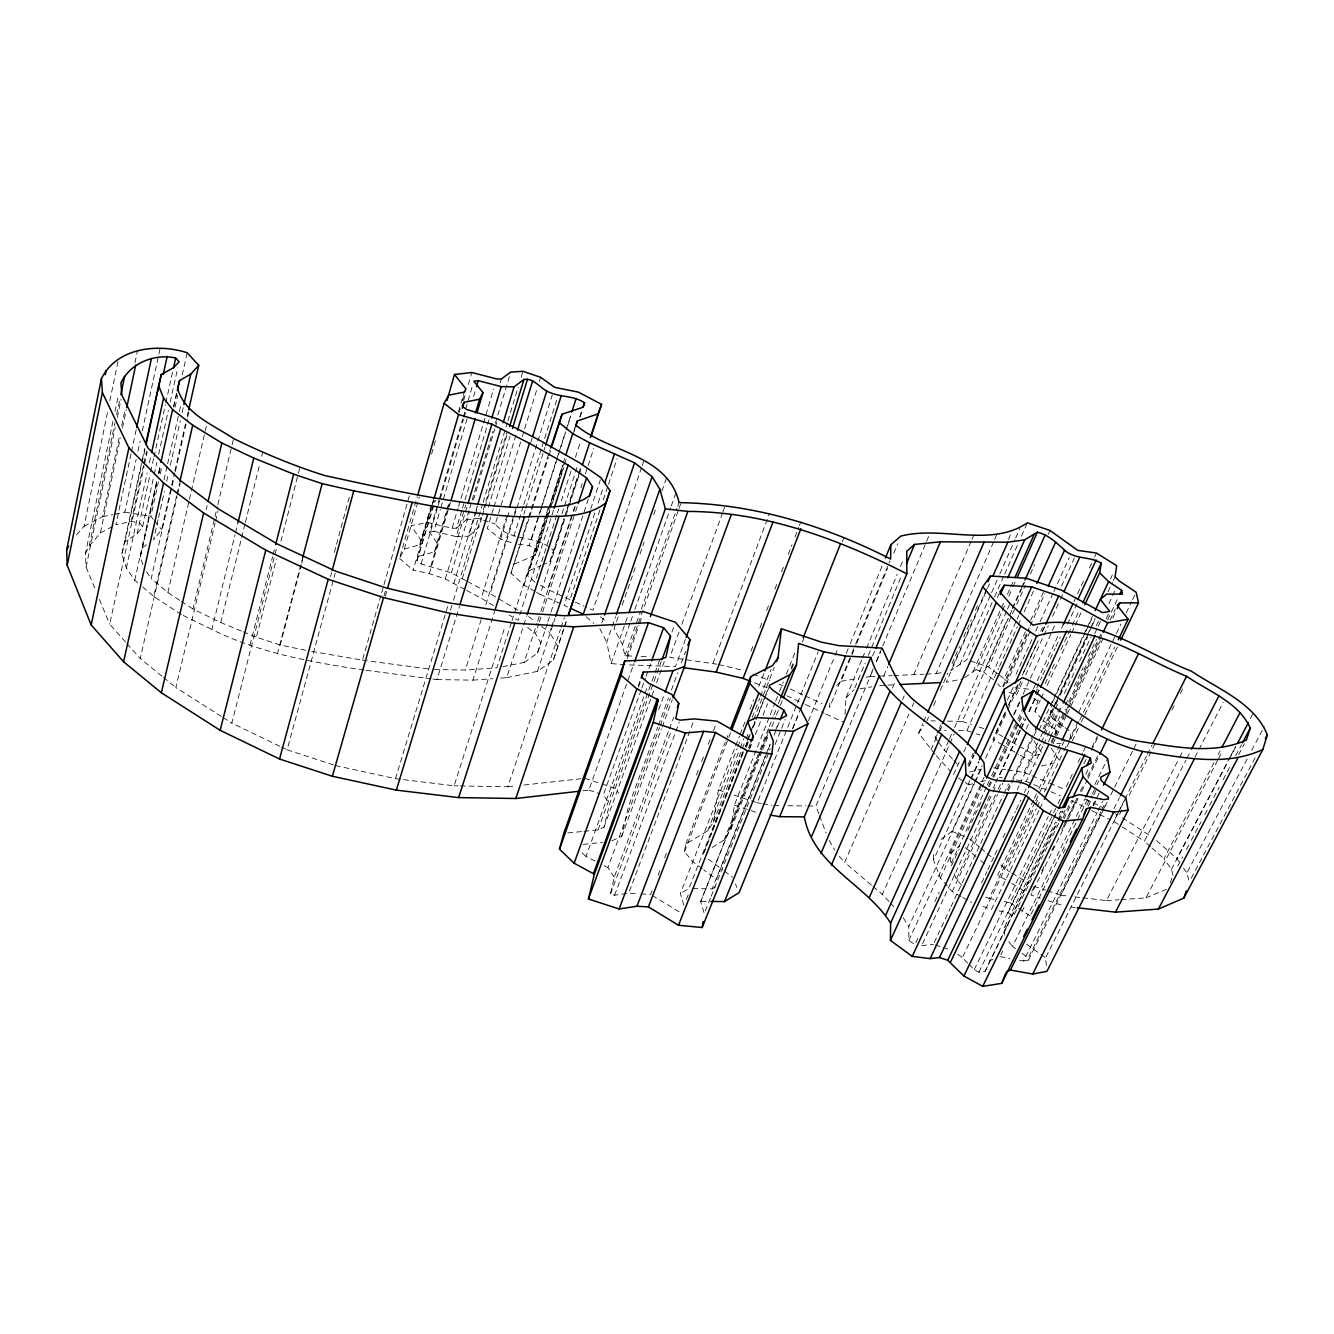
<?xml version="1.0" encoding="UTF-8"?>
<svg xmlns="http://www.w3.org/2000/svg" width="1334" height="1334" viewBox="0 0 1334 1334"><rect width="100%" height="100%" fill="white"/><g stroke="black" fill="none" stroke-linecap="round" stroke-linejoin="round"><path stroke-width="0.75" stroke-dasharray="5 3.75" d="M845.089 714.44L845.956 697.832L861.747 659.78M829.865 703.301L829.615 707.287L851.009 655.311M712.139 847.39L724.129 839.97L731.099 828.931L734.384 805.152L769.551 716.558M702.234 868.734L692.813 861.714L684.442 851.692L685.743 844.088L707.72 830.815L713.473 821.977L718.392 789.945L734.901 747.74M703.351 854.06L744.455 748.824M1063.481 726.53L1054.093 719.693L1049.975 715.107L1051.676 706.22M76.472 534.934L84.042 526.246L107.804 410.889M109.888 400.767L118.226 360.297M1041.904 719.193L1035.001 711.456L1038.986 696.915M94.731 588.011L86.076 567.05L85.443 553.643L113.29 419.61M114.991 411.472L118.359 395.231M85.443 553.643L89.261 546.023L114.941 422.828M116.608 414.741L119.977 398.583M86.076 567.05L115.191 427.547M117.292 417.442L121.094 399.25M84.042 526.246L102.585 516.725L119.61 435.701M121.744 425.579L125.146 409.371M134.934 362.798L137.502 350.642M89.261 546.023L100.383 532.883L120.377 437.869M122.511 427.764L126.346 409.571M131.032 453.827L115.858 524.762L131.232 521.494L139.453 522.811L142.655 526.813L137.085 533.7L124.896 541.938L121.828 554.11L126.363 567.967L134.751 580.24L141.087 585.626M131.466 451.809L136.235 429.515M114.707 514.207L124.812 512.123L136.185 459.33M137.936 451.192L140.137 441.054M142.321 430.899L160.263 347.64M121.828 554.11L144.772 448.374M124.896 541.938L141.537 465.283M141.971 463.265L145.039 449.158M131.232 521.494L143.505 465.132M143.939 463.115L146.573 451.042M125.613 642.104L109.688 624.195L144.072 466.333M144.522 464.315L147.157 452.176M126.363 567.967L147.174 472.903M149.391 462.798L151.159 454.711M137.085 533.7L150.192 473.987M150.625 471.953L153.76 457.712M153.994 456.778L165.383 404.819M165.833 402.785L172.686 371.752M142.655 526.813L153.76 476.488M154.194 474.487L156.862 462.414M158.646 454.36L168.417 410.088M170.202 402.034L177.755 367.817M134.751 580.24L156.828 480.69M158.629 472.569L160.43 464.432M142.921 564.615L140.303 556.895L156.928 481.958M158.729 473.853L160.53 465.749M173.553 407.02L177.605 388.794M140.303 556.895L157.212 481.19M159.013 473.136L160.797 465.082M173.754 406.703L176.872 392.613M153.227 519.276L150.825 516.308L158.463 481.974M160.247 473.903L161.597 467.85M175.054 407.27L177.755 395.147M182.241 374.954L187.177 352.743M164.032 479.94L167.184 465.849M167.634 463.848L178.873 413.54M179.323 411.522L181.124 403.468M158.079 519.76L153.543 539.987L161.631 529.648L171.252 487.043M158.529 517.742L164.415 491.462M166.683 481.357L168.501 473.27M170.318 465.182L180.29 420.71M182.091 412.623L183.458 406.553M611.906 840.82L621.744 836.335L628.431 806.636L657.779 727.03M626.663 893.446L614.607 895.231L610.505 893.897L614.257 877.105L668.651 730.799M171.719 485.026L174.454 472.853M174.921 470.819L185.443 424.162M187.277 416.041L188.194 411.989M179.59 600.25L167.867 592.596L151.192 578.506L171.719 487.627M172.186 485.609L173.553 479.556M175.371 471.469L187.227 418.959M187.694 416.942L189.511 408.871M181.424 614.574L153.76 596.415L176.672 495.698M177.139 493.68L179.423 483.608M161.914 676.188L140.22 658.512L177.005 496.965M177.472 494.947L180.223 482.825M167.867 592.596L188.928 501.451M189.395 499.416L207.17 422.444M206.17 509.621L207.12 505.569M241.354 631.032L220.71 622.561L192.98 609.004L214.491 518.759M214.957 516.758L217.359 506.737M217.826 504.719L231.682 446.573M232.166 444.572L233.6 438.553M221.327 716.441L175.855 687.544L215.141 523.028M215.624 521.01L218.009 510.989M583.942 831.332L598.049 829.931L603.985 827.263L609.655 803.752L661.297 661.347M364.115 670.052C311.989 662.298 259.563 653.093 211.889 629.498L235.051 534.701M235.551 532.683L238.019 522.594M220.71 622.561L244.906 524.362M245.389 522.361L259.696 464.249M261.681 456.228L262.665 452.226M249.992 645.139L272.603 556.628M273.103 554.611L275.171 546.573M279.74 746.223L231.816 723.111L277.072 546.156M305.769 650.292L280.223 645.022L256.361 637.185L276.355 559.213M280.974 541.22L297.882 475.254M298.399 473.253L299.933 467.267M277.322 654.127L302.635 557.862M280.223 645.022L301.201 565.283M301.717 563.282L302.768 559.296M334.367 552.343L335.985 546.323M336.535 544.305L350.108 494.13M330.498 576.605L331.582 572.603M333.517 764.932L287.11 749.791L335.184 573.22M311.789 651.409L362.431 660.18L381.14 594.664M381.707 592.68L383.408 586.727M383.975 584.726L410.055 493.397M384.009 595.948L385.726 589.962M385.293 596.215L386.993 590.228M400.1 556.378L417.242 496.732M400.333 556.812L404.335 549.074L419.31 497.115M431.599 454.044L435.601 440.12M404.335 549.074L419.726 544.756L431.299 505.102M458.479 411.906L464.265 392.079M419.726 544.756L431.949 505.519M432.533 503.552L433.683 499.6M459.063 412.606L460.213 408.654M462.531 400.75L465.416 390.862M464.766 589.395L445.323 578.956L429.348 573.653L413.156 570.135L433.533 500.333M465.766 580.59L451.376 572.886L421.06 563.915L417.008 560.447L434.434 500.517M463.648 400.517L465.399 394.514M468.317 384.525L471.819 372.519M417.008 560.447L435.484 500.233M419.126 556.195L434.417 551.809L438.052 544.289L429.581 532.099L438.886 500.333M439.47 498.349L462.748 418.926M463.332 416.942L465.082 410.972M465.666 408.988L472.653 385.159M421.06 563.915L439.67 500.517M440.253 498.532L463.498 419.293M464.082 417.309L465.833 411.356M429.581 532.099L433.917 531.282L440.337 509.471M440.92 507.504L467.15 418.326M473.57 396.531L475.888 388.611M434.417 551.809L449.074 502.251M430.849 566.066L447.24 510.689M447.824 508.704L449.591 502.768M429.348 573.653L450.475 502.368M421.561 541.104L410.972 525.663L428.014 522.528L452.059 528.297L458.012 508.387M458.596 506.386L460.38 500.417M460.98 498.432L493.68 388.894M452.059 528.297L456.528 528.164L461.881 510.272M462.481 508.287L489.295 418.809M500.017 383.008L501.217 379.039M433.917 531.282L456.195 536.601L465.683 505.036M445.323 578.956L467.4 505.519M456.528 528.164L466.216 519.843L469.184 509.988M469.785 508.021L471.569 502.118M472.153 500.133L492.946 431.182M495.331 423.295L510.772 372.069M451.376 572.886L469.251 513.69M473.42 499.883L494.847 428.848M495.448 426.88L497.232 420.96M453.81 583.525L475.471 512.056M476.071 510.072L477.289 506.103M456.195 536.601L468.751 536.201L477.822 506.336M335.451 765.566L395.464 778.656L448.207 604.819M450.458 610.138L452.876 602.218M453.477 600.25L482.474 504.419M483.091 502.434L507.27 422.978M507.87 420.977L518.159 387.21M521.177 377.272L522.995 371.319M462.281 578.723L480.94 517.542M483.342 509.655L506.82 432.683M481.824 517.492L478.806 527.364L468.751 536.201M482.424 515.524L507.103 434.667M488.344 507.203L510.038 436.318M432.95 679.073L437.002 679.59L459.53 606.086M493.313 508.871L487.26 528.547L500.617 539.103L514.54 543.738M493.913 506.903L516.908 432.116M542.404 564.966L549.891 561.714L553.793 550.892C535.784 533.183 511.139 543.338 495.264 524.012L521.611 438.753M522.228 436.768L524.062 430.815M524.679 428.831L536.935 389.178M539.386 381.257L540.62 377.289M493.48 605.586L481.19 598.232L507.17 514.807M500.617 539.103L506.77 519.36M507.387 517.392L509.838 509.488M530.749 442.404L531.983 438.452M434.467 669.518L465.366 670.052L482.124 616.525M485.859 604.619L513.79 515.391M514.407 513.407L516.275 507.47M518.092 610.338L490.128 593.63L552.176 395.281M513.857 536.235L523.245 506.42M523.862 504.435L541.371 448.808M542.004 446.823L557.012 399.133M523.862 514.19L525.112 510.255M525.729 508.271L544.989 447.19M437.002 679.59L472.886 680.14L494.631 611.339M534.817 591.296L524.045 585.126L510.939 573.186L527.931 519.576M528.564 517.592L549.958 450.058M510.939 573.186L528.964 518.693M529.581 516.725L531.449 510.805M532.083 508.838L548.341 457.579M548.958 455.611L550.842 449.691M514.574 564.032L535.318 555.177L537.235 550.125L529.131 545.589L540.42 510.255M541.054 508.304L565.499 431.732M566.116 429.781L570.502 416.041M531.682 538.519L539.269 514.791M539.903 512.806L541.804 506.87M542.438 504.902L567.067 427.747M567.7 425.779L570.852 415.891M403.552 779.64L454.11 785.809L505.186 626.046M511.356 622.745L496.865 667.85L465.366 670.052M511.973 620.794L545.973 514.874M546.606 512.906L548.491 507.037M524.045 585.126L548.057 510.372M548.691 508.404L562.581 465.132M563.215 463.165L565.116 457.262M535.017 582.191L527.53 575.421L549.775 506.203M550.408 504.219L563.115 464.666M573.92 431.049L575.838 425.112M527.53 575.421L545.806 519.443M546.44 517.475L548.958 509.588M549.591 507.62L563.532 464.282M573.653 432.75L574.921 428.814M535.318 555.177L549.908 509.821M550.542 507.854L563.865 466.433M564.499 464.465L566.4 458.546M579.706 417.142L582.258 409.255M537.235 550.125L547.34 518.709M547.974 516.742L549.858 510.855M552.393 503.001L563.765 467.65M580.19 416.608L582.074 410.705M553.527 510.272L518.026 620.31L509.254 615.057M536.301 578.222L556.828 514.807M557.479 512.823L558.763 508.871M561.314 500.934L570.952 471.202M575.438 457.329L580.573 441.487M500.75 678.089L506.72 677.639L526.496 616.675M562.014 513.723L563.932 507.787M564.582 505.803L574.871 474.154M575.504 472.169L578.089 464.249M506.72 677.639L537.452 671.369L553.41 660.03L563.782 628.681M549.891 561.714L564.015 518.342M564.649 516.375L578.139 474.987M578.789 473.02L580.707 467.1M553.793 550.892L564.115 519.209M566.7 511.289L569.284 503.368M569.935 501.384L579.606 471.686M560.363 603.652L540.203 594.38L565.232 517.609M565.883 515.641L568.434 507.77M569.084 505.803L578.706 476.271M579.356 474.304L581.924 466.433M569.968 599.65L547.59 589.378L572.603 513.056M573.236 511.105L574.52 507.187M580.924 487.61L582.208 483.692M585.409 473.903L593.747 448.474M502.718 666.7L524.162 662.431L537.035 623.178M537.669 621.227L540.253 613.373M540.887 611.406L573.036 513.273M573.687 511.322L576.255 503.468M524.162 662.431L537.419 653.226L540.92 642.971L535.518 633.583L538.736 623.728M539.386 621.761L541.971 613.873M542.621 611.906L574.954 513.407M575.604 511.439L577.539 505.519M537.419 653.226L547.457 623.195M547.807 621.744L550.725 613.307M551.059 611.906L589.428 495.798M557.829 646.423L549.725 632.583L551.025 628.664M551.676 626.713L554.277 618.876M590.679 509.104L600.433 479.706M537.452 671.369L555.061 618.326M594.814 512.89L564.032 605.336L567.534 606.953M598.099 503.051L603.335 487.327M570.618 597.699L600.033 509.688M603.302 499.9L607.87 486.21M608.521 484.259L617.025 458.829M460.313 785.926L507.82 786.793L560.397 629.498M561.064 627.53L564.349 617.709M564.432 626.697L567.083 618.809M553.41 660.03L563.948 628.564M564.599 626.596L567.233 618.743M641.554 467.517L592.913 610.188L585.859 606.953M642.221 465.566L644.222 459.696M601.801 622.828L603.818 616.975M625.046 664.666L611.089 663.598L606.737 642.138L615.591 616.658M618.142 616.825L614.04 628.597L622.494 644.656L624.879 655.761L632.983 656.128M622.244 605.036L624.295 599.133M624.979 597.182L635.918 565.749M640.02 553.96L644.122 542.171M653.693 514.674L655.744 508.788M661.897 491.095L666.683 477.355M611.089 663.598L628.264 614.624M622.494 644.656L630.048 623.178M630.732 621.21L634.167 611.456M634.867 609.488L670.585 507.904M671.269 505.953L676.071 492.279M624.879 655.761L640.654 611.122M641.337 609.188L676.988 508.254M677.672 506.303L679.056 502.418M1170.235 882.891L1172.253 877.188M626.847 655.928L678.272 510.522M678.973 508.554L681.057 502.668M627.163 658.763L638.953 625.446M639.653 623.495L642.421 615.641M582.758 790.829L588.844 790.128L633.933 663.582M638.302 685.859L640.42 679.973M638.469 687.193L641.254 679.423M641.17 689.911L603.318 794.881L609.655 803.752M641.871 687.977L645.389 678.256M646.09 676.305L648.191 670.485M648.891 668.534L650.992 662.698M595.114 861.097L585.993 856.478L648.007 685.176M598.049 829.931L651.326 683.008M652.043 681.04L659.846 659.496M671.936 632.049L674.054 626.18M603.985 827.263L653.76 690.545M656.595 682.741L665.849 657.345M679.023 632.166L669.818 657.379L716.875 664.182M681.841 624.412L722.211 513.857M722.911 511.923L725.046 506.103M658.746 709.571L664.449 694.047M685.459 639.353L675.454 666.616L627.03 664.816M658.496 725.096L668.501 697.915M671.369 690.145L677.805 672.669M681.391 662.965L685.676 651.309M614.257 877.105L607.887 867.584L659.58 727.53M660.297 725.579L670.352 698.349M621.744 836.335L661.447 728.964M662.181 727.013L672.286 699.666M669.385 728.848L673.737 717.158M610.505 893.897L670.685 732.366M614.607 895.231L679.323 722.111M713.056 663.281L769.485 513.573M692.98 722.778L628.664 893.146L638.653 893.763M652.109 890.628L650.625 894.48L640.654 893.88M658.029 875.221L660.23 869.451M664.666 857.895L666.883 852.126M696.448 775.087L698.666 769.318M701.617 761.614L703.835 755.828M708.271 744.289L710.488 738.502M713.44 730.799L716.391 723.095M751.009 651.092L753.993 643.355M759.946 627.897L762.198 622.094M766.666 610.488L768.901 604.686M774.871 589.211L777.105 583.408M781.574 571.819L783.808 566.016M788.277 554.41L792.012 544.739M794.997 537.002L798.716 527.33M799.466 525.396L800.95 521.527M685.743 844.088L725.329 742.071M726.08 740.153L729.064 732.449M684.442 851.692L730.982 731.866M735.651 745.823L739.403 736.218M740.153 734.3L742.404 728.547M743.155 726.63L745.406 720.877M749.908 709.354L753.66 699.766M758.913 686.326L764.165 672.903M683.775 905.119L680.357 893.53L737.085 748.724M737.835 746.79L740.87 739.069M707.72 830.815L739.403 750.092M740.153 748.174L743.922 738.569M752.226 717.425L759.763 698.216M760.53 696.281L771.085 669.385M713.473 821.977L741.587 750.492M742.338 748.557L745.372 740.82M746.14 738.886L748.424 733.1M753.727 719.576L774.254 667.4M742.671 752.093L688.961 888.527L680.357 893.53M747.207 740.57L750.225 732.883M750.992 730.965L754.777 721.361M745.222 746.907L752.043 729.581M752.793 727.664L764.916 696.898M765.666 694.964L767.183 691.112M704.102 852.143L711.689 832.883M712.439 830.965L745.039 748.191M745.806 746.273L748.824 738.569M753.376 727.013L757.178 717.392M757.929 715.474L769.301 686.593M686.393 899.483L688.661 893.697M746.373 747.29L748.641 741.504M748.607 747.624L750.125 743.772M748.858 749.641L751.125 743.855M750.025 748.107L751.542 744.255M755.344 734.617L762.198 717.275M762.965 715.341L767.534 703.785M770.318 714.64L774.904 703.085M775.671 701.15L778.722 693.447M779.49 691.529L783.325 681.891M786.376 674.204L795.548 651.092M791.029 668.284L794.08 660.63M791.646 669.068L793.947 663.281M802.384 642.088L803.918 638.236M842.271 541.854L843.805 538.002M724.129 839.97L759.313 751.559M760.08 749.641L768.501 728.497M769.268 726.58L773.086 716.975M773.853 715.041L777.672 705.436M778.439 703.518L780.74 697.749M710.422 898.182L704.285 913.507L700.65 901.634L768.201 732.016M700.65 901.634L768.768 731.732M731.099 828.931L761.864 751.759M762.631 749.825L768.017 736.318M771.869 726.68L775.704 717.025M776.471 715.091L779.556 707.37M780.323 705.453L782.624 699.666M692.83 888.594L712.139 888.894L765.449 755.644M766.216 753.71L770.085 744.055M775.488 730.532L778.589 722.811M770.152 744.856L716.375 879.256L703.802 869.901M773.987 735.251L779.373 721.811M711.189 896.265L770.268 748.824M775.087 744.505L785.142 719.493M751.459 800.834L757.295 802.751L818.059 651.959M792.679 728.431L800.5 709.121M792.729 728.597L798.949 713.24M808.404 720.81L834.317 657.228M835.101 655.294L837.469 649.525M846.29 653.293L849.408 645.673M850.192 643.772L882.241 565.683M851.809 653.393L854.977 645.689M855.761 643.755L889.861 560.997M836.601 685.593L841.054 681.24L856.011 644.956M856.795 643.038L887.494 568.551M893.78 553.277L897.715 543.722M968.968 964.349L974.237 969.685L978.889 972.219L985.126 971.285L1056.828 822.261M862.548 657.879L865.699 650.258M866.5 648.357L897.298 574.154M900.467 566.533L903.618 558.929M854.827 687.844L865.182 662.981M868.367 655.327L901.801 575.004M872.569 655.928L874.971 650.192M866.066 677.222L869.918 676.605L873.12 668.951M876.321 661.314L881.924 647.94M882.724 646.023L929.965 533.3M818.809 813.74L815.908 806.053L873.336 669.051M876.521 661.431L880.523 651.926M883.758 675.921L887.794 666.333M892.446 688.061L894.881 682.341M902.568 699.75L904.202 695.948M913.757 674.654L971.135 541.304M971.952 539.403L974.42 533.683M871.369 885.059L844.672 862.381L908.904 714.207M912.206 706.603L913.84 702.801M925.979 674.104L936.151 673.653L993.797 541.437M994.614 539.553L997.098 533.883M934.984 754.26L918.642 733.116L922.794 723.612M923.628 721.711L926.963 714.107M926.93 720.777L928.597 716.975M933.617 705.536L936.135 699.833M940.32 690.295L942.821 684.592M943.655 682.674L947.84 673.153M952.026 663.632L954.527 657.912M955.361 656.011L959.546 646.49M963.732 636.968L966.233 631.249M967.067 629.348L971.252 619.826M975.437 610.305L977.939 604.585M986.676 588.944L950.758 670.685L966.8 659.696L993.73 598.849M1008.404 539.536L1011.739 531.933M989.511 583.842L946.223 682.308L963.015 678.806M959.93 664.415L990.712 594.614M991.546 592.73L999.033 575.754M999.866 573.87L1014.841 539.92M1015.674 538.036L1019.843 528.597M994.564 596.948L1003.818 576.038M1004.652 574.137L1018.109 543.722M1021.477 536.118L1027.363 522.795M937.469 740.937L935.151 737.835L938.502 730.248M939.353 728.347L941.037 724.562M997.315 597.549L999.85 591.862M930.999 749.891L937.702 734.784M938.536 732.9L941.887 725.346M941.771 726.48L940.103 730.248L946.273 730.332M972.953 671.836L1004.052 601.984M1007.42 594.447L1009.938 588.778M1010.788 586.893L1013.306 581.224M964.665 677.639L976.088 669.635L1005.469 603.735M1008.837 596.215L1012.189 588.678M1013.023 586.793L1015.541 581.157M952.476 759.029L944.389 750.242L948.607 740.837M949.441 738.953L953.643 729.548M954.494 727.68L1006.62 611.072M1007.453 609.188L1009.988 603.552M889.044 901.534L882.358 894.38L949.158 745.189M949.991 743.305L954.227 733.85M993.513 679.606L983.692 672.169L1007.303 619.51M1012.356 608.221L1020.793 589.411M1021.627 587.544L1024.162 581.891M947.657 721.144L962.164 721.411L1011.989 610.305M1012.823 608.421L1024.645 582.058M997.932 673.987L988.661 667.017L1011.639 615.808M1012.489 613.907L1015.891 606.32M1016.741 604.419L1025.262 585.459M1030.365 574.087L1034.634 564.599M1048.257 534.25L1049.958 530.465M958.629 730.515L966.85 730.648L1016.308 620.927M1017.158 619.026L1018.859 615.241M994.364 677.722L998.632 668.301M999.483 666.416L1005.436 653.226M1006.286 651.342L1012.239 638.152M1013.09 636.268L1017.358 626.847M1018.209 624.962L1020.76 619.309M1024.162 611.772L1033.516 591.045M953.543 774.604L960.347 759.563M963.748 752.043L967.15 744.522M1008.171 682.808L1004.118 678.656L1025.429 631.749M1030.548 620.493L1044.188 590.478M1002.651 686.293L1029.298 627.697M1030.165 625.813L1044.772 593.68M968.05 764.632L973.22 753.26M1003.401 686.96L1029.264 630.132M968.584 766.2L973.703 754.944M1006.236 683.892L1030.398 630.832M969.084 766.316L974.22 755.044M1016.008 674.304L1022.027 661.147M1022.895 659.263L1028.898 646.09M1029.765 644.222L1032.333 638.569M1035.784 631.049L1039.219 623.528M1040.07 621.644L1052.96 593.43M1053.827 591.562L1069.284 557.695M961.114 896.515L952.226 891.596L940.353 878.022L933.517 859.996L969.885 780.523M970.752 778.622L978.556 761.597M965.266 782.524L968.617 784.776L970.335 781.007M971.202 779.123L978.956 762.181M1007.387 700.067L1014.29 684.992M1040.77 631.299L1042.488 627.53M1061.447 586.16L1074.387 557.946M1005.369 712.006L995.914 732.649L1002.601 736.535M1008.821 704.502L1017.425 685.759M1023.445 672.619L1038.069 640.737M1042.371 631.349L1044.939 625.729M1005.069 712.923L992.946 739.336L1001.4 744.255M1008.521 705.386L1018.042 684.642M1022.361 675.204L1037.935 641.254M1042.254 631.832L1044.856 626.18M941.02 839.369L952.026 831.282L973.537 784.425M974.387 782.558L982.124 765.683M985.576 758.179L1007.087 711.322M1007.937 709.455L1020.844 681.341M913.373 943.655L908.838 940.353L908.788 926.563L974.504 783.425M975.371 781.557L982.291 766.483M1022.211 682.491L1016.124 695.731L1007.17 691.012M1025.679 674.937L1043.055 637.118M1043.938 635.217L1048.274 625.763M1052.626 616.308L1059.563 601.184M1060.447 599.299L1063.048 593.63M908.838 940.353L984.008 777.255M1013.573 714.807L1022.211 696.065M1023.061 694.197L1051.576 632.383M1052.443 630.498L1055.894 623.011M986.393 787.093L950.575 864.482L950.158 853.193L982.174 783.775M1014.19 714.357L1021.977 697.482M940.353 878.022L981.24 789.445M982.124 787.56L985.593 780.023M987.26 785.209L990.762 777.655M991.629 775.771L1016.975 721.027M1017.842 719.143L1023.078 707.82M915.758 942.871L919.226 935.367M934.867 901.617L939.203 892.229M951.375 865.983L959.196 849.091M967.884 830.332L980.907 802.201M988.444 786.326L991.946 778.789M992.813 776.905L1017.842 722.678M1018.709 720.794L1022.478 712.873M1033.567 688.711L1058.296 635.351M1061.547 628.331L1063.298 624.562M1073.903 601.667L1084.292 579.223M1089.494 567.984L1093.83 558.629M1094.697 556.762L1096.431 553.026M989.344 786.71L992.846 779.173M993.713 777.288L1022.528 715.141M1036.768 687.977L1042.021 676.688M1042.888 674.804L1055.111 648.457M1055.994 646.573L1060.347 637.168M1012.623 742.371L1018.709 729.231M1019.593 727.347L1023.945 717.959M1035.284 693.563L1037.885 687.927M1067.517 624.095L1077.989 601.567M980.073 816.325L989.645 795.714M993.113 788.227L994.864 784.492M995.731 782.608L1020.093 730.198M1020.96 728.314L1025.312 718.959M1028.797 711.472L1035.751 696.498M1036.618 694.614L1039.236 688.994M1020.46 730.398L998.616 777.405L1002.551 777.972M1021.327 728.531L1025.696 719.126M1029.198 711.606L1036.184 696.565M1037.052 694.697L1039.686 689.061M922.544 943.738L992.229 793.913M993.113 792.046L996.598 784.542M1045.122 683.725L1051.259 670.552M1052.142 668.668L1054.76 663.015M1060.914 649.825L1071.435 627.23M1072.303 625.346L1079.323 610.288M961.747 885.326L956.278 879.123L997.398 790.912M998.282 789.044L1000.9 783.408M1026.28 728.981L1029.781 721.461M1035.001 711.456L1040.237 700.217M1041.12 698.349L1043.738 692.713M1047.24 685.226L1070.818 634.651M1071.702 632.766L1074.32 627.147M1075.187 625.279L1081.307 612.156M952.226 891.596L997.599 794.38M998.466 792.513L1002.834 783.175M934.25 942.471L936.902 936.818M937.785 934.917L950.158 908.504M951.042 906.62L1003.185 795.297M1004.068 793.397L1008.487 783.975M1007.554 789.595L1011.922 780.273M1012.806 778.406L1032.916 735.518M1008.12 790.945L1037.235 728.881M1039.153 729.731L1049.641 707.387M1050.342 705.703L1086.56 628.631M1087.26 627.313L1092.496 616.158M1052.343 702.668L1055.878 695.164M1056.761 693.28L1084.959 633.25M1085.843 631.382L1088.494 625.746M1089.361 623.878L1092.012 618.242M1110.522 578.856L1112.289 575.104M1043.055 729.098L1052.759 708.471M1053.643 706.586L1056.295 700.967M1057.178 699.099L1086.293 637.235M1087.177 635.351L1089.828 629.731M1090.712 627.864L1095.114 618.476M1049.975 715.107L1054.36 705.769M1055.244 703.902L1058.762 696.415M1059.646 694.547L1091.312 627.297M1092.196 625.429L1095.714 617.942M1108.02 591.796L1112.423 582.441M1113.306 580.573L1115.057 576.838M1007.654 769.968L1023.912 772.386L1039.87 738.502M1040.753 736.618L1059.363 697.098M1060.263 695.214L1087.744 636.852M1017.242 789.645L1019.009 785.893M1019.893 784.008L1038.486 744.572M1043.805 733.3L1054.427 710.772M1055.311 708.888L1058.846 701.384M1019.543 746.39L1035.101 755.444L1040.42 744.172M1041.304 742.288L1043.972 736.651M1044.856 734.784L1055.494 712.223M1064.365 693.43L1075.888 669.001M1079.439 661.481L1090.962 637.052M1096.281 625.779L1098.949 620.143M1054.093 719.693L1059.396 708.471M1094.764 633.6L1097.415 627.981M1098.299 626.113L1101.851 618.626M1108.921 603.652L1115.991 588.678M1016.325 780.006L1026.163 781.441L1042.938 745.956M1043.822 744.089L1057.945 714.207M1058.829 712.339L1062.348 704.869M1050.342 736.835L1060.096 716.241M1065.416 705.002L1068.067 699.383M1074.27 686.276L1083.141 667.55M1088.461 656.328L1096.448 639.47M1106.203 618.876L1108.854 613.256M981.607 882.858L986.943 871.569M987.844 869.685L994.08 856.511M994.964 854.627L998.532 847.107M1002.985 837.702L1005.669 832.066M1011.005 820.777L1015.457 811.372M1016.358 809.488L1020.81 800.083M1024.379 792.563L1026.146 788.794M1048.424 741.771L1051.109 736.135M1056.128 733.883L1055.578 729.715L1065.266 709.271M1068.784 701.834L1097.865 640.503M1098.749 638.653L1101.384 633.066M1107.553 620.06L1118.125 597.765M1051.009 742.238L1053.66 736.651M1054.544 734.784L1068.701 704.936M1069.601 703.068L1102.334 634.034M1027.13 794.514L1028.914 790.745M1051.859 742.871L1054.51 737.285M1055.394 735.434L1064.215 716.842M1064.966 715.241L1067.617 709.655M1068.501 707.787L1100.383 640.637M1110.088 620.21L1115.391 609.021M1066.366 715.591L1052.993 743.755L1061.18 743.305M1067.267 713.707L1102.968 638.586M1112.773 617.925L1116.341 610.422M1033.483 800.167L997.765 875.054L1009.988 882.424M1034.384 798.299L1037.952 790.812M1038.836 788.944L1061.164 742.154M985.426 897.148L989.094 898.349L1034.851 802.568M1035.751 800.683L1064.465 740.587M1078.706 712.306L1115.491 635.384M1116.375 633.517L1120.86 624.129M1126.246 612.873L1131.632 601.617M1132.516 599.733L1136.118 592.229M967.65 963.015L962.381 957.662L1034.534 806.803M1035.434 804.936L1038.986 797.499M1010.238 872.086L1006.87 870.051L1036.285 808.621M1037.185 806.753L1040.737 799.316M1044.305 791.862L1063.031 752.776M1063.932 750.909L1067.483 743.472M1068.384 741.604L1079.073 719.276M1067.167 746.423L1069.851 740.804M1070.752 738.936L1078.822 722.094M1079.723 720.227L1114.69 647.273M1038.986 810.455L991.546 909.321L980.74 905.769M1039.886 808.587L1043.471 801.117M1072.336 740.854L1080.39 724.062M1081.274 722.211L1083.958 716.608M1084.859 714.741L1117.975 645.739M974.237 969.685L1048.224 816.575M1049.141 814.707L1051.842 809.104M1004.369 901.534L1010.105 902.718L1052.676 814.791M1053.593 812.923L1057.212 805.436M1058.112 803.568L1060.83 797.949M1066.266 786.726L1072.603 773.637M1078.039 762.414L1082.574 753.06M1083.475 751.192L1086.193 745.573M978.889 972.219L1053.126 819.126M1054.027 817.258L1057.645 809.788M998.866 910.839L1008.037 912.723L1057.645 810.438M1004.769 935.101L1004.202 927.664L1055.578 821.944M1059.179 814.524L1060.997 810.822M1083.875 763.932L1086.576 758.379M1091.979 747.257L1097.382 736.151M1091.479 750.425L1097.815 737.385M1057.745 820.393L1062.298 811.022M985.126 971.285L1057.629 822.244M1058.529 820.377L1063.065 811.072M1014.34 914.407L1058.729 823.245M1059.63 821.394L1065.066 810.222M1063.031 817.709L1071.202 800.95M1063.915 819.026L1073.02 800.367M1085.759 774.254L1089.394 766.783M1063.948 824.846L1076.688 798.749M1080.323 791.295L1083.975 783.858M1087.61 776.405L1097.632 755.911M1000.884 954.827L1002.701 951.092M1021.827 911.972L1024.562 906.386M1031.832 891.479L1034.567 885.893M1041.854 870.985L1044.589 865.399M1051.876 850.492L1054.594 844.906M1061.881 829.998L1064.615 824.412M1065.533 822.544L1077.355 798.316M1078.022 798.799L1030.949 895.081L1040.437 898.199M1081.641 791.396L1087.077 780.29M1087.977 778.439L1098.849 756.211M1015.658 948.724L1012.489 946.44L1084.942 798.849M1031.182 914.057L1087.594 799.316M1094.88 784.509L1107.62 758.596M1063.181 853.293L1065.916 847.74M1086.91 805.102L1091.462 795.831M1092.379 793.98L1096.031 786.56M1096.948 784.709L1098.766 781.007M1088.244 806.069L1092.829 796.798M1093.73 794.931L1097.398 787.51M1092.996 805.553L1100.333 790.678M1093.38 805.669L1096.148 800.083M1019.66 960.263L1023.595 960.98L1097.165 812.606M1098.099 810.755L1102.684 801.484M1023.595 960.98L1028.464 960.063L1028.264 957.862L1100.833 811.772M1101.751 809.921L1105.436 802.534M1028.464 960.063L1102.084 811.972M1103.018 810.122L1106.686 802.718M1047.423 890.762L1060.93 895.214L1107.087 802.368M1110.788 794.931L1132.95 750.358M1133.867 748.507L1136.651 742.938M1113.973 808.587L1119.509 797.532M1117.492 813.973L1113.757 821.411L1120.56 825.829M1118.426 812.106L1124.028 800.95M1124.962 799.083L1146.423 756.278M1147.357 754.41L1152.026 745.106M1046.356 965.533L1045.556 957.829L1119.326 810.772M1120.26 808.921L1125.863 797.749M1121.761 810.055L1118.976 815.608L1115.224 813.773M1129.198 795.247L1156.161 741.571M1171.969 710.105L1174.754 704.552M1180.323 693.447L1183.125 687.894M1082.724 897.782L1106.486 900.583L1178.722 759.129M1179.656 757.295L1183.408 749.958M1150.425 846.64L1144.389 841.27L1185.926 760.23M1186.876 758.396L1190.645 751.025M1194.947 757.245L1223.245 702.268M1172.919 875.304L1171.452 869.418L1163.998 858.696L1214.39 761.881M1218.192 754.577L1220.093 750.925M1121.027 899.6L1145.939 897.915L1217.642 760.347M1218.592 758.512L1222.411 751.175M1179.106 861.764L1176.871 858.579L1229.965 757.278M1230.932 755.428L1235.751 746.223M1250.225 718.592L1253.126 713.056M1171.452 869.418L1228.164 761.197M1229.114 759.363L1235.851 746.523M1177.755 866.099L1182.591 856.895M1186.443 849.541L1190.312 842.188M1191.279 840.337L1200.95 821.944M1204.819 814.59L1208.671 807.22M1209.638 805.386L1219.309 786.993M1223.178 779.623L1230.915 764.916M1235.734 755.711L1241.537 744.672M1238.652 754.694L1244.439 743.688M1188.811 880.073L1186.926 872.87L1247.857 757.645M1251.726 750.325L1264.299 726.563M1191.229 878.189L1255.594 756.912M935.151 737.835L937.135 734.801M918.642 733.116L923.828 725.396M845.956 697.832L854.027 689.761M950.158 853.193L959.796 845.923M142.471 547.624L147.224 544.355M1004.202 927.664L1010.655 923.628M712.139 888.894L715.424 886.927M100.383 532.883L114.14 525.663M529.331 570.685L540.537 565.783M1145.939 897.915L1166.366 889.361M989.444 960.83L992.963 959.446M1041.37 766.033L1058.129 761.847M968.617 784.776L972.619 783.792M980.607 781.824L986.61 780.357M1035.101 755.444L1040.537 754.127M969.618 771.986L981.474 769.151M102.585 516.725L112.69 514.624M936.151 673.653L941.621 672.536M859.946 688.778L871.802 686.81M841.054 681.24L858.362 678.456M466.216 519.843L478.256 518.326L495.264 524.012M507.82 786.793L515.924 785.909M524.029 785.009L580.774 778.773M921.661 945.606L933.366 944.355M583.158 844.405L602.534 842.388M567.817 832.95L581.924 831.532M472.886 680.14L492.796 678.673M1106.486 900.583L1118.959 899.75M879.706 685.493L885.859 685.209M887.91 685.109L896.131 684.709M869.918 676.605L877.889 676.255M879.873 676.155L891.829 675.621M893.83 675.538L923.945 674.204M773.837 805.569L779.84 805.636M787.86 805.736L805.886 805.936M807.904 805.969L815.908 806.053M701.217 901.3L708.971 901.4M931.082 720.844L935.217 720.927M454.11 785.809L458.246 785.893M641.17 656.411L649.358 656.695M1014.907 687.71L1029.098 689.194M1071.152 907.02L1075.187 907.487M1060.93 895.214L1066.866 895.914M1074.787 896.848L1080.74 897.549M395.464 778.656L401.534 779.389M518.192 544.205L529.131 545.589M366.15 670.302L430.932 678.806M362.431 660.18L430.348 669.201M993.446 767.85L1005.619 769.668M124.812 512.123L150.825 516.308M757.295 802.751L760.964 803.385M762.798 803.685L772.002 805.269M999.966 956.678L1009.821 958.479M989.094 898.349L996.731 899.933M718.776 664.615L743.555 670.435M584.826 778.322L600 783.308M601.901 783.925L615.174 788.294L618.793 793.296M588.844 790.128L599.7 793.68M935.334 945.006L941.204 946.923M943.171 947.557L949.041 949.474M1033.9 886.326L1045.489 890.128M718.392 789.945L726.163 792.513M733.95 795.081L749.508 800.2M1048.04 900.7L1063.215 905.686M734.384 805.152L756.712 812.489M962.164 721.411L971.536 724.529M979.039 727.03L984.659 728.898M966.85 730.648L974.304 733.116M976.171 733.75L979.906 734.984M970.452 660.914L988.661 667.017M976.088 669.635L983.692 672.169M752.91 674.07L769.768 680.607M779.139 684.242L782.875 685.693M754.494 682.825L767.817 687.994M243.238 631.799L256.361 637.185M1023.912 772.386L1048.074 782.441M1049.925 783.208L1064.799 789.411M1026.163 781.441L1031.849 783.825M1033.75 784.609L1048.941 790.945M1050.842 791.729L1060.33 795.681M952.026 831.282L964.349 836.535M575.254 602.084L584.092 606.136M790.362 689.028L803.435 695.114M805.302 695.981L822.128 703.802M786.743 695.764L803.568 703.602M805.436 704.469L824.112 713.173M825.979 714.057L842.805 721.894M281.574 747.123L287.11 749.791M1085.326 799.083L1102.151 807.337M183.208 615.441L211.889 629.498M1071.602 800.65L1084.425 806.97M1091.762 810.588L1110.088 819.61M604.235 865.733L607.887 867.584M467.5 581.524L490.128 593.63M466.583 590.378L481.19 598.232M962.881 897.499L971.769 902.434M540.403 585.276L547.59 589.378M536.601 592.329L540.203 594.38M1004.269 737.502L1017.809 745.389M1003.101 745.239L1018.642 754.327M1020.377 755.327L1036.018 764.465M1011.939 873.103L1028.831 883.275M1011.739 883.475L1025.713 891.912M652.326 895.514L681.074 912.956M223.078 717.542L231.816 723.111M1122.411 817.842L1151.726 836.768M1122.261 826.93L1144.389 841.27M181.257 601.351L192.98 609.004M1010.105 902.718L1016.825 907.12M1018.509 908.221L1030.282 915.908M1008.037 912.723L1013.423 916.275M958.562 777.989L963.598 781.39M1034.017 698.482L1037.235 700.683M1026.646 944.205L1039.253 953.293M1040.837 954.427L1045.556 957.829M1021.961 953.293L1028.264 957.862M1065.049 727.664L1069.751 731.082L1070.869 738.836M1043.288 720.744L1055.578 729.715M957.679 954.21L962.381 957.662M708.237 859.129L722.828 869.935M724.445 871.135L732.549 877.138M999.483 675.154L1004.118 678.656M528.564 616.608L535.084 621.527M541.587 626.446L549.725 632.583M527.564 627.547L535.518 633.583M163.465 677.439L175.855 687.544M969.618 838.786L979.173 846.807M980.773 848.141L985.543 852.159M987.143 853.493L991.696 857.312M1000.8 864.949L1006.87 870.051M965.349 847.674L976.088 856.745M980.723 860.663L985.376 864.582M872.936 886.393L882.358 894.38M142.671 586.977L153.76 596.415M399.533 558.362L413.156 570.135M600.467 616.775L606.503 622.028M586.293 616.825L593.797 623.412M1156.578 840.637L1176.871 858.579M1151.926 847.974L1163.998 858.696M582.224 852.91L585.993 856.478M997.649 683.892L1000.417 686.76M890.378 902.968L894.397 907.253M953.827 760.497L959.213 766.35M936.301 755.711L950.892 771.702M839.236 856.295L844.672 862.381M126.947 643.588L140.22 658.512M154.427 520.76L161.631 529.648M1008.704 941.704L1012.489 946.44M938.619 742.488L944.389 750.242M1183.575 868.117L1186.926 872.87M146.557 571.819L151.192 578.506M1051.192 748.224L1058.896 759.746M1033.9 740.904L1042.354 753.693M903.285 917.875L908.788 926.563M829.148 840.353L834.684 850.025M599.8 628.664L606.737 642.138M735.451 884.042L736.885 887.494M99.45 599.433L109.688 624.195M954.144 873.637L956.278 879.123M819.526 815.674L826.046 832.983M933.383 854.427L933.517 859.996"/><path stroke-width="1.5" d="M885.376 558.062L890.845 544.739L900.867 536.085C942.204 525.463 990.728 547.924 1027.363 522.795L1049.958 530.465L1077.822 550.408L1096.431 553.026L1116.691 565.716L1115.057 576.838L1119.526 581.19L1136.118 592.229L1138.552 602.851L1119.91 602.901L1117.158 605.319L1128.13 619.209L1107.654 622.845L1058.696 595.998L1031.649 586.877L1004.435 585.226L999.85 591.862L1009.988 603.552L1032.983 625.146C1089.461 611.372 1141.37 651.509 1191.479 671.235C1218.125 689.161 1254.644 703.001 1267.3 734.867L1262.864 749.475C1225.012 767.25 1182.024 757.162 1142.554 751.426C1101.367 741.504 1066.099 717.258 1033.867 690.662L1021.977 697.482C1022.461 745.156 1081.507 735.184 1107.62 758.596L1109.971 772.119L1100.6 777.288L1101.05 780.09L1104.002 783.258L1125.863 797.749L1128.147 810.205L1113.74 812.072L1090.762 807.37L1086.626 808.721L1082.624 819.226L1001.717 983.375L982.741 986.36L963.915 976.021L947.757 960.28L939.453 957.579L930.148 958.612L912.256 956.378L890.445 940.42L890.612 923.128L965.199 758.712C937.635 721.127 884.909 705.386 870.852 657.429L845.639 656.061L823.795 651.792L798.616 643.388L796.481 664.932L783.408 697.732M890.845 544.739L890.645 559.063C825.546 525.779 754.544 504.152 681.057 502.668L679.056 502.418C667.584 454.194 608.638 452.71 575.838 425.112L577.455 420.927L598.049 413.89L601.551 404.369L578.439 392.146L554.661 387.344L540.62 377.289L522.995 371.319L510.772 372.069L501.217 379.039L496.648 378.923L471.819 372.519L454.51 374.47L447.073 400.333M188.661 409.955L198.733 365.316L187.177 352.743C157.479 343.138 116.575 347.74 101.434 378.656L102.401 392.613L128.881 447.857L163.548 482.941L203.635 513.006L265.766 550.142L328.231 579.273L383.525 597.582L450.175 613.39L514.774 623.228L573.737 626.797L648.507 622.695L663.615 627.714L670.535 636.135L665.849 657.345L659.846 659.496L624.762 660.98L621.06 675.287L636.835 688.844L658.179 699.9L594.38 874.204L588.427 898.999L619.143 908.971L636.952 906.236L648.391 906.903L678.506 925.262L702.184 927.53L771.886 753.96L773.336 741.17L768.968 730.098L793.497 731.182L808.004 723.678L800.5 709.121L772.87 690.295L769.301 686.593L769.451 685.342L789.911 674.687L796.481 664.932M776.521 661.614L778.039 657.745L781.424 628.764L821.944 642.304L839.036 645.656L882.107 648.107C891.095 666.683 898.282 687.31 914.674 700.9C938.636 720.327 966.3 736.818 984.008 762.714L984.876 775.371C998.032 785.926 1016.675 776.321 1030.698 786.977C1041.37 792.163 1047.974 802.868 1058.562 807.92L1064.882 807.337L1068.667 797.915L1079.189 794.597L1103.618 799.633L1108.537 799.016L1108.187 796.982L1091.362 785.776L1083.008 776.721L1081.724 768.151L1091.212 763.065L1090.428 758.146C1069.701 748.808 1045.456 746.807 1026.38 732.683C1013.34 722.094 1003.518 706.62 1004.152 689.344L1022.561 677.589C1063.481 693.83 1092.046 733.266 1137.569 741.07C1173.236 746.273 1211.989 755.478 1246.373 740.02L1250.241 728.114C1238.886 702.268 1208.487 691.329 1186.56 676.255C1139.169 657.245 1090.262 618.976 1036.685 636.051L1020.743 626.096L996.331 602.584L982.758 586.777L990.478 576.021L1026.33 578.289L1061.297 590.095L1102.484 612.623L1109.738 611.389L1100.367 599.4L1106.586 594.114L1122.478 594.114L1121.661 590.328L1108.637 581.624L1099.65 572.82L1101.25 563.198C1090.111 556.145 1075.137 559.73 1064.549 550.192C1056.595 542.805 1048.274 534.751 1037.368 532.216L1024.645 539.853L1007.82 542.188L940.42 541.821L914.54 544.405L906.77 551.309L906.853 573.82L875.754 648.291M778.039 657.745L772.603 665.533L750.725 676.638L749.758 683.542L758.879 693.113L783.975 710.288L786.676 715.641L780.123 718.943L756.278 717.509L747.674 721.694L753.16 736.101L752.659 740.02L749.408 739.586L717.125 721.177L694.43 718.909L680.057 720.16L675.754 718.743L678.806 703.502L671.786 694.447L648.708 683.241L641.954 677.472L643.238 672.136L673.003 670.735L684.559 666.483L689.978 639.653L675.471 622.278L643.822 611.722L564.999 615.741L509.605 612.239L448.808 602.851L386.293 587.977L335.734 571.202L277.589 544.139L218.493 508.988L180.69 480.807L148.041 448.124L121.944 395.197L120.894 383.041C130.115 363.081 154.794 353.26 175.671 358.029L179.09 361.781L173.57 367.7L161.247 374.52L145.656 444.305M702.184 927.53L703.085 921.511M578.706 791.295L515.808 798.499L458.629 797.599L396.348 790.128L332.366 776.255L279.54 759.029L220.16 730.315L161.347 692.763L123.578 661.781L91.146 624.929L67.2 565.266L66.7 549.825L101.434 378.656M105.236 374.737L106.07 370.685M67.2 565.266L102.401 392.613M120.827 394.547L124.612 376.371M126.763 407.537L135.701 365.082M91.146 624.929L128.881 447.857M136.668 427.48L151.409 358.579M146.356 443.105L161.247 374.52M163.215 374.537L167.167 356.428M151.609 452.676L163.565 398.082L158.463 385.343M173.437 368.201L175.671 358.029M588.427 898.999L653.243 722.378L658.179 699.9M160.88 462.414L172.586 409.588L163.565 398.082M177.322 390.595L179.556 380.54L190.712 374.22L198.733 365.316M123.578 661.781L163.548 482.941M183.909 404.536L190.712 374.22M179.89 481.591L192.73 425.179L172.586 409.588M161.347 692.763L203.635 513.006M179.556 380.54L177.605 388.794C185.359 414.424 213.323 424.796 233.6 438.553C263.098 452.976 293.447 465.749 324.812 475.571C388.011 489.194 451.542 504.069 516.275 507.47C540.553 505.736 568.534 511.072 589.428 495.798L592.546 486.693L586.593 477.939L568.101 465.082L529.431 443.322L491.879 424.145L458.562 414.574L444.122 403.285L448.674 395.181L464.265 392.079L465.983 388.894L454.51 374.47M208.071 501.534L221.861 443.005L192.73 425.179M238.019 522.594L253.793 458.062L221.861 443.005M220.16 730.315L265.766 550.142M275.671 544.555L293.647 474.154L253.793 458.062M302.635 557.862L322.161 483.658L293.647 474.154M279.54 759.029L328.231 579.273M332.116 570.618L353.76 490.845C410.272 501.517 466.75 514.957 524.429 516.975C551.676 515.124 583.058 520.593 606.103 502.735L610.022 490.645L601.084 477.755L578.723 462.281L538.369 439.62L497.832 418.976L466.416 409.388L462.114 406.036L464.099 402.334L479.573 399.166L482.991 392.58L473.82 381.19L478.222 380.674L501.234 386.61L514.057 386.877L523.962 379.44C533.216 377.889 539.453 387.11 546.74 391.095C558.729 397.532 573.337 395.097 584.609 402.851L583.342 406.787M594.38 874.204L574.154 863.215L559.496 849.174L563.798 833.35L624.762 660.98M332.366 776.255L383.525 597.582M387.577 588.227L412.173 502.434M417.825 494.747L444.122 403.285M434.117 498.332L458.562 414.574M462.348 408.321L464.099 402.334M476.471 386.627L478.222 380.674M475.471 413.04L479.573 399.166M451.142 500.083L475.288 418.559M477.088 412.54L482.991 392.58M491.746 418.176L501.234 386.61M468.001 503.535L491.879 424.145M477.889 504.119L500.75 428.681M503.185 422.711L514.057 386.877M396.348 790.128L450.175 613.39M509.505 426.78L523.962 379.44M512.456 428.447L527.514 379.206M460.13 604.102L487.527 514.707M517.509 430.148L532.633 380.94M509.638 506.87L529.431 443.322M532.599 436.485L546.74 391.095M545.623 445.222L561.147 395.965M495.248 609.371L524.429 516.975M550.592 448.074L562.081 414.207L582.891 407.287L584.609 402.851M552.093 445.756L562.081 414.207M571.752 412.106L576.155 398.366M565.749 455.294L572.686 433.65L558.779 422.261M575.554 426.83L577.455 420.927M458.629 797.599L514.774 623.228M554.16 508.304L568.101 465.082M527.13 614.707L559.029 516.391M590.345 437.552L598.049 413.89M591.229 436.051L601.551 404.369M582.558 464.465L589.628 442.821L572.686 433.65M578.189 503.552L586.593 477.939M589.278 496.582L592.546 486.693M555.711 616.358L590.278 512.223M604.652 483.392L614.474 453.877M568.401 614.874L610.022 490.645M568.551 614.807L606.103 502.735M1077.205 907.72L1115.474 912.156L1158.379 909.071L1183.808 898.132L1186.243 890.912M515.808 798.499L573.737 626.797M589.628 442.821L634.567 462.831L583.292 614.19L571.035 608.554M604.485 615.041L652.109 476.705L634.567 462.831M616.275 614.691L659.863 489.211L652.109 476.705M628.948 612.656L665.332 508.821L659.863 489.211M559.496 849.174L621.06 675.287M650.358 616.591L687.827 511.422C765.399 511.672 838.586 539.136 906.853 573.82M634.634 661.631L648.507 622.695M574.154 863.215L636.835 688.844M641.12 678.022L643.238 672.136M651.692 660.764L663.615 627.714M662.048 659.513L670.535 636.135M593.663 873.12L657.395 698.866M665.149 692.096L673.003 670.735M686.176 637.402L731.249 514.724M687.827 645.489L689.978 639.653M673.003 697.715L684.559 666.483M677.355 707.404L678.806 703.502M619.143 908.971L685.393 733L703.618 731.332L715.441 732.483L747.39 750.775L771.886 753.96M683.592 667.717L716.191 672.103L773.12 521.694M636.952 906.236L703.618 731.332M648.391 906.903L715.441 732.483M716.191 672.103L743.088 678.389L800.884 528.698M730.565 728.597L750.725 676.638M731.732 729.931L749.758 683.542M764.916 670.985L781.424 628.764M742.171 735.751L758.879 693.113M678.506 925.262L747.39 750.775M750.892 741.854L753.16 736.101M1001.717 983.375L1005.669 973.386M803.201 637.669L840.487 543.922M780.74 697.749L789.911 674.687M780.14 719.893L783.975 710.288M800.5 709.405L823.795 651.792M710.922 901.417L724.495 901.601L793.497 731.182M808.004 723.678L739.069 892.679L724.495 901.601M770.085 815.041L779.706 816.675L845.639 656.061M906.586 563.532L914.54 544.405M890.612 923.128C866.016 884.042 813.49 866.233 804.319 816.875L870.852 657.429M811.556 836.685L879.339 675.838M888.611 664.432L940.42 541.821M820.977 853.393L889.911 691.562M831.349 865.149L901.184 702.801M922.811 683.425L984.125 542.054M927.797 712.206L982.758 586.777M987.977 581.724L990.478 576.021M992.846 576.271L1007.82 542.188M942.721 723.462L996.331 602.584M1000.25 594.63L1004.435 585.226M1007.77 577.922L1024.645 539.853M869.268 897.549L941.854 734.25M1014.991 577.455L1034.317 534.034M1017.225 577.389L1037.368 532.216M1024.996 580.007L1045.239 534.867M1019.71 613.357L1031.649 586.877M885.676 915.224L959.68 751.225M1036.918 583.508L1055.644 542.054M967.15 744.522L1020.743 626.096M1048.224 586.11L1064.549 550.192M975.071 753.176L1004.152 689.344M890.445 940.42L966.033 774.587L965.199 758.712M979.423 759.696L1005.386 702.918M1015.141 683.125L1036.685 636.051M1045.723 624.295L1058.696 595.998M1063.915 591.729L1079.556 557.695M986.476 778.139L1013.44 719.71M1023.345 710.989L1032.95 690.278M1063.298 624.562L1072.903 603.802M1024.262 711.372L1033.867 690.662M912.256 956.378L989.328 790.262L1007.804 793.146L1017.258 792.613L1025.946 795.498L1043.438 810.722L1063.381 821.11L1082.624 819.226M1077.822 599.516L1096.164 559.997M1040.553 687.177L1066.766 630.782M1082.824 602.751L1101.25 563.198M1084.809 604.669L1099.65 572.82M1003.702 781.29L1026.38 732.683M1035.534 729.915L1048.657 701.951M930.148 958.612L1007.804 793.146M1095.131 610.572L1108.637 581.624M939.453 957.579L1017.258 792.613M1063.231 703.001L1095.014 635.784M1119.893 594.047L1121.661 590.328M1028.514 787.51L1048.891 744.505M947.757 960.28L1025.946 795.498M1103.218 632.183L1107.654 622.845M1117.242 608.537L1119.91 602.901M950.442 962.264L1028.814 797.449M1062.064 740.27L1071.886 719.676M1118.276 639.786L1128.13 619.209M1044.355 799.249L1067.634 750.759M1120.66 640.153L1138.552 602.851M963.915 976.021L1043.438 810.722M1058.546 808.571L1084.692 754.644M1062.798 807.103L1081.724 768.151M1101.434 729.931L1138.569 653.577M1064.115 807.287L1068.667 797.915M1086.81 765.583L1090.428 758.146M1073.02 797.215L1083.008 776.721M982.741 986.36L1063.381 821.11M1099.75 754.36L1106.987 739.553M1085.859 796.982L1091.362 785.776M1023.662 936.535L1027.313 929.131M1031.882 919.86L1039.169 905.036M1070.201 842.071L1076.588 829.098M1083.892 814.274L1086.626 808.721M1006.336 971.736L1010.472 970.051L1090.762 807.37M1103.518 785.159L1109.971 772.119M1120.427 795.681L1142.554 751.426M1010.472 970.051L1032.683 974.053L1113.74 812.072M1152.96 743.255L1186.56 676.255M1128.147 810.205L1046.957 971.319L1032.683 974.053M1191.596 749.174L1218.976 695.764M1115.474 912.156L1194.264 759.113M66.7 549.825L68.601 546.19M1221.994 747.273L1240.053 712.556M1237.769 742.855L1248.341 722.678M1242.504 742.838L1250.241 728.114M1158.379 909.071L1237.719 758.279M1265.349 738.536L1267.3 734.867M1183.808 898.132L1262.864 749.475M900.233 684.509L940.37 682.591M779.706 816.675L804.319 816.875M665.332 508.821L687.827 511.422M322.161 483.658L353.76 490.845M653.243 722.378L685.393 733M743.088 678.389L750.692 681.341M966.033 774.587L989.328 790.262"/></g></svg>
